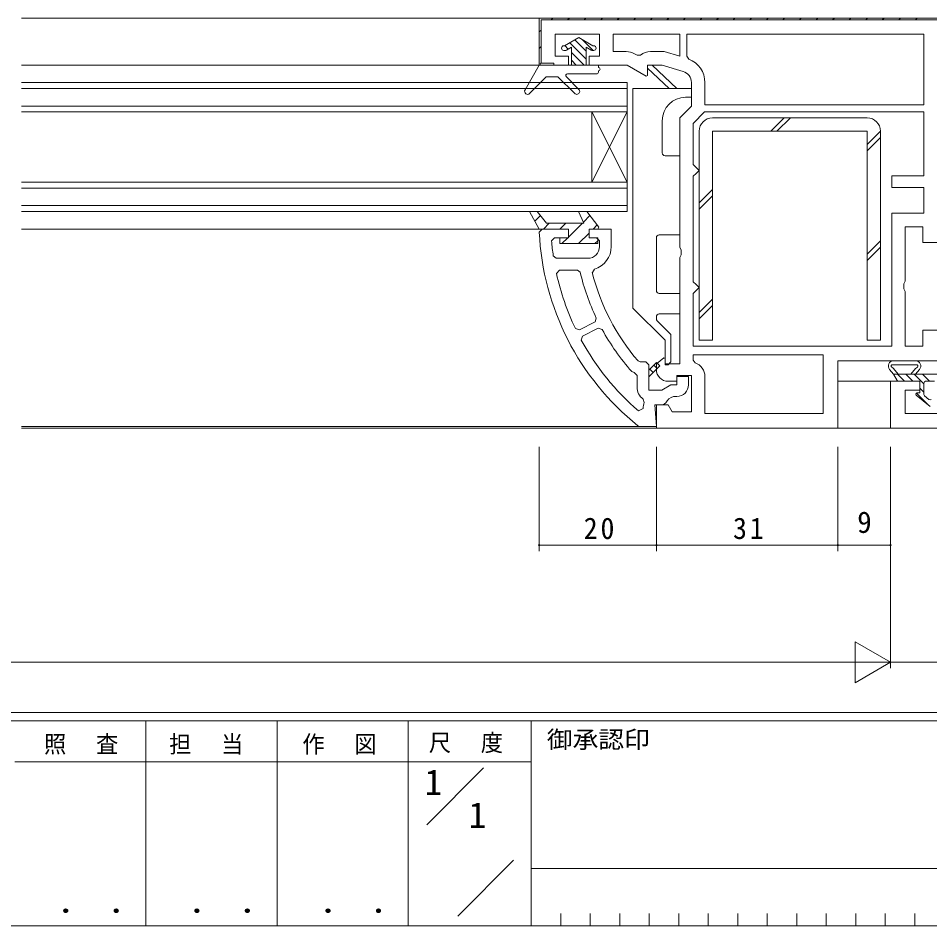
# Model space of a CAD drawing. Units: millimetres on the paper. Extents: x -420 to 373, y -297 to 267.
# Drawn here: x 98.1 to 253.8, y -297 to -142 of the extents above; entities that cross this region are included whole.
import ezdxf
from ezdxf.enums import TextEntityAlignment as Align

# ---------------------------------------------------------------- set-up
doc = ezdxf.new("R2010")
doc.units = ezdxf.units.MM
for name, color, linetype, lineweight in [('0-1_YKK_ZWAK', 7, 'Continuous', 9), ('0-3_YKK_12', 2, 'Continuous', 9), ('0-4_YKK_D', 6, 'Continuous', 9), ('0-6_YKK_13', 4, 'Continuous', 9), ('0-7_YKK_11', 7, 'Continuous', 9)]:
    doc.layers.add(name, color=color, linetype=linetype, lineweight=lineweight)
doc.layers.add('0-2_USER1', color=3, linetype='Continuous')
doc.styles.add('ＭＳ ゴシック', font='')
doc.styles.get('ＭＳ ゴシック').set_extended_font_data('MS Gothic')

msp = doc.modelspace()

# ---------------------------------------------------------------- linework, layer by layer
at = {"layer": '0-1_YKK_ZWAK'}
for p, q in [((352.3, -260.6), (-417.7, -260.6)), ((314.5, -262), (-417.7, -262)), ((119.9, -262), (119.9, -297)), ((142.3, -262), (142.3, -297)), ((164.7, -262), (164.7, -297)), ((185.7, -262), (185.7, -297)), ((165.684, -268.999), (97.5, -268.999)), ((165.684, -268.999), (185.7, -268.999)), ((167.87, -279.736), (177.564, -270.043)), ((173.172, -295.345), (182.696, -285.821)), ((185.7, -287.2), (286.5, -287.2)), ((190.74, -294.9), (190.74, -297)), ((195.78, -294.9), (195.78, -297)), ((200.82, -294.9), (200.82, -297)), ((205.86, -294.9), (205.86, -297)), ((210.9, -294.9), (210.9, -297)), ((215.94, -294.9), (215.94, -297)), ((220.98, -294.9), (220.98, -297)), ((226.02, -294.9), (226.02, -297)), ((231.06, -294.9), (231.06, -297)), ((236.1, -294.9), (236.1, -297)), ((241.14, -294.9), (241.14, -297)), ((246.18, -294.9), (246.18, -297)), ((251.22, -294.9), (251.22, -297)), ((-417.7, -297), (314.5, -297))]:
    msp.add_line(p, q, dxfattribs=at)
at = {"layer": '0-3_YKK_12'}
for p, q in [((292.552, -142.004), (98.662, -142.004)), ((187.577, -150.004), (98.662, -150.004)), ((202.077, -153.004), (98.662, -153.004)), ((202.077, -154.004), (98.662, -154.004)), ((202.077, -175.004), (202.077, -153.004)), ((202.077, -157.004), (98.662, -157.004)), ((202.077, -158.004), (98.662, -158.004)), ((196.077, -158.004), (196.077, -170.004)), ((202.077, -158.004), (196.077, -170.004)), ((202.077, -170.004), (196.077, -158.004)), ((202.077, -170.004), (98.662, -170.004)), ((202.077, -171.004), (98.662, -171.004)), ((202.077, -174.004), (98.662, -174.004)), ((202.077, -175.004), (98.662, -175.004)), ((187.255, -178.004), (98.662, -178.004)), ((247.577, -204.004), (238.077, -204.004)), ((204.197, -211.704), (98.662, -211.704)), ((247.577, -212.004), (98.662, -212.004))]:
    msp.add_line(p, q, dxfattribs=at)
at = {"layer": '0-4_YKK_D'}
for p, q in [((187.077, -215.207), (187.077, -233.004)), ((207.077, -215.207), (207.077, -233.004)), ((207.077, -215.207), (207.077, -233.004)), ((238.077, -215.207), (238.077, -233.004)), ((238.077, -215.207), (238.077, -233.004)), ((247.077, -215.207), (247.077, -253.004)), ((247.077, -215.207), (247.077, -233.004)), ((247.077, -215.207), (247.077, -253.004)), ((207.077, -232.004), (187.077, -232.004)), ((238.077, -232.004), (207.077, -232.004)), ((247.077, -232.004), (238.077, -232.004)), ((247.077, -252.004), (241.015, -248.504)), ((241.015, -248.504), (241.015, -255.504)), ((-45.923, -252.004), (240.077, -252.004)), ((247.077, -252.004), (234.953, -252.004)), ((247.077, -252.004), (241.015, -255.504)), ((312.077, -252.004), (247.077, -252.004))]:
    msp.add_line(p, q, dxfattribs=at)
for centre, start, end in [((187.077, -232.004), 0, 180), ((207.077, -232.004), 0, 180), ((207.077, -232.004), 0, 180), ((238.077, -232.004), 0, 180), ((238.077, -232.004), 0, 180), ((247.077, -232.004), 0, 180), ((187.077, -232.004), 180, 0), ((207.077, -232.004), 180, 0), ((207.077, -232.004), 180, 0), ((238.077, -232.004), 180, 0), ((238.077, -232.004), 180, 0), ((247.077, -232.004), 180, 0)]:
    msp.add_arc(centre, 0.106, start, end, dxfattribs=at)
at = {"layer": '0-6_YKK_13'}
for p, q in [((193.827, -145.304), (191.402, -146.704)), ((192.281, -146.196), (195.077, -148.992)), ((193.135, -145.703), (195.077, -147.645)), ((193.827, -145.304), (196.252, -146.704)), ((194.433, -145.653), (196.283, -147.504)), ((191.402, -146.704), (191.277, -146.704)), ((191.509, -147.504), (191.277, -147.504)), ((191.427, -146.689), (192.013, -147.275)), ((192.577, -146.949), (191.71, -147.45)), ((192.577, -146.949), (192.577, -150.004)), ((192.577, -147.839), (194.742, -150.004)), ((195.077, -146.949), (195.945, -147.45)), ((195.077, -146.949), (195.077, -150.004)), ((196.377, -147.504), (196.145, -147.504)), ((196.377, -146.704), (196.252, -146.704)), ((192.577, -149.186), (193.395, -150.004)), ((184.643, -154.255), (187.077, -150.004)), ((197.177, -150.004), (187.077, -150.004)), ((197.177, -150.004), (197.177, -150.404)), ((197.177, -151.004), (197.177, -151.204)), ((206.377, -150.004), (205.577, -150.004)), ((205.577, -150.004), (205.577, -150.504)), ((205.577, -150.504), (209.24, -154.004)), ((210.555, -154.004), (206.377, -150.004)), ((188.277, -152.004), (185.431, -154.857)), ((190.277, -152.004), (188.277, -152.004)), ((190.277, -152.004), (193.131, -154.857)), ((193.838, -154.15), (191.704, -152.016)), ((196.877, -151.504), (191.916, -151.504)), ((203.077, -191.504), (203.077, -154.004)), ((203.077, -154.004), (213.077, -154.004)), ((213.077, -154.004), (213.077, -155.504)), ((213.077, -155.504), (212.077, -155.504)), ((208.077, -159.504), (208.077, -165.004)), ((216.677, -159.004), (243.077, -159.004)), ((226.621, -161.304), (228.921, -159.004)), ((227.683, -161.304), (229.983, -159.004)), ((214.378, -197.004), (214.377, -161.304)), ((243.077, -161.303), (216.677, -161.304)), ((216.677, -161.304), (216.678, -197.004)), ((243.077, -163.587), (245.377, -161.287)), ((243.078, -197.003), (243.077, -161.303)), ((245.377, -161.303), (245.378, -197.003)), ((243.077, -164.648), (245.377, -162.348)), ((214.377, -173.548), (216.677, -171.248)), ((214.377, -174.61), (216.677, -172.31)), ((207.077, -179.504), (207.077, -188.504)), ((243.078, -182.324), (245.377, -180.025)), ((243.078, -183.386), (245.378, -181.086)), ((208.577, -197.004), (203.077, -191.504)), ((214.378, -192.286), (216.678, -189.986)), ((214.378, -193.347), (216.678, -191.047)), ((207.077, -193.004), (207.077, -193.317)), ((207.224, -193.67), (209.577, -196.024)), ((216.678, -197.004), (214.378, -197.004)), ((245.378, -197.003), (243.078, -197.003)), ((251.339, -200.504), (247.605, -200.504)), ((251.572, -201.204), (247.366, -201.204)), ((248.41, -202.804), (247.583, -201.825)), ((250.535, -202.804), (251.362, -201.824)), ((251.334, -202.804), (252.028, -201.983)), ((256.577, -202.804), (247.61, -202.804)), ((249.49, -204.004), (248.29, -202.804)), ((250.905, -204.004), (249.705, -202.804)), ((252.777, -204.462), (251.119, -202.804)), ((253.733, -204.004), (252.533, -202.804)), ((248.45, -204.004), (252.077, -204.004)), ((252.077, -206.004), (252.077, -204.004)), ((252.777, -205.877), (252.077, -205.177)), ((252.777, -206.271), (252.777, -204.304)), ((253.077, -204.004), (254.577, -204.004)), ((253.827, -208.304), (251.452, -206.363)), ((253.626, -208.14), (251.505, -206.018)), ((251.579, -206.004), (252.077, -206.004)), ((252.887, -206.503), (253.638, -207.116))]:
    msp.add_line(p, q, dxfattribs=at)
for points in [[(208.577, -165.504), (211.077, -165.504), (211.077, -179.004), (207.577, -179.004)], [(207.577, -189.004), (211.077, -189.004), (211.077, -192.504), (207.577, -192.504)], [(209.577, -196.024), (209.577, -200.704), (209.077, -201.204), (208.577, -201.204), (208.577, -197.004)], [(248.187, -203.849), (247.61, -202.804), (246.916, -201.983)]]:
    msp.add_lwpolyline(points, dxfattribs=at)
for centre, radius, start, end in [((191.277, -147.104), 0.4, 90, 270), ((191.509, -147.104), 0.4, 270, 300), ((196.145, -147.104), 0.4, 239.99998, 270), ((196.377, -147.104), 0.4, 270, 90), ((197.177, -150.704), 0.3, 270, 90), ((191.916, -151.804), 0.3, 90, 224.99997), ((196.877, -151.204), 0.3, 269.99998, 0), ((185.077, -154.504), 0.5, 150.20996, 315.07144), ((193.484, -154.504), 0.5, 224.99998, 45.00015), ((212.077, -159.504), 4, 90, 180), ((216.677, -161.304), 2.3, 90.00151, 180.00151), ((243.077, -161.303), 2.3, 0.00151, 90.00151), ((208.577, -165.004), 0.5, 180, 270), ((207.577, -179.504), 0.5, 90, 180), ((207.577, -188.504), 0.5, 180, 270), ((207.577, -193.004), 0.5, 90, 180), ((207.577, -193.317), 0.5, 180, 224.99998), ((247.602, -201.401), 0.897, 89.80255, 220.11365), ((251.339, -201.404), 0.9, 319.95668, 90.00302), ((247.372, -201.404), 0.2, 64.72615, 242.44691), ((246.817, -202.468), 1, 40.04936, 62.44691), ((252.127, -202.468), 1, 117.55913, 139.95668), ((251.572, -201.404), 0.2, 297.55913, 115.27989), ((248.45, -203.704), 0.3, 208.8896, 270.00302), ((253.077, -204.304), 0.3, 90.00302, 180.00302), ((251.58, -206.206), 0.202, 90.00302, 230.75041), ((253.077, -206.271), 0.3, 180.00302, 230.75041), ((253.827, -206.883), 0.3, 230.75041, 309.25562)]:
    msp.add_arc(centre, radius, start, end, dxfattribs=at)
at = {"layer": '0-7_YKK_11'}
for p, q in [((189.396, -142.004), (189.096, -142.304)), ((192.224, -142.004), (191.924, -142.304)), ((195.053, -142.004), (194.753, -142.304)), ((197.881, -142.004), (197.581, -142.304)), ((200.71, -142.004), (200.41, -142.304)), ((203.538, -142.004), (203.238, -142.304)), ((206.367, -142.004), (206.066, -142.304)), ((209.195, -142.004), (208.895, -142.304)), ((212.023, -142.004), (211.723, -142.304)), ((214.852, -142.004), (214.552, -142.304)), ((217.68, -142.004), (217.38, -142.304)), ((220.509, -142.004), (220.209, -142.304)), ((223.337, -142.004), (223.037, -142.304)), ((226.165, -142.004), (225.865, -142.304)), ((228.994, -142.004), (228.694, -142.304)), ((231.822, -142.004), (231.522, -142.304)), ((234.651, -142.004), (234.351, -142.304)), ((237.479, -142.004), (237.179, -142.304)), ((240.308, -142.004), (240.008, -142.304)), ((243.136, -142.004), (242.836, -142.304)), ((245.964, -142.004), (245.664, -142.304)), ((248.793, -142.004), (248.493, -142.304)), ((251.621, -142.004), (251.321, -142.304)), ((187.377, -144.023), (187.077, -144.323)), ((211.077, -144.704), (199.677, -144.704)), ((212.277, -144.704), (252.777, -144.704)), ((187.377, -146.851), (187.077, -147.151)), ((187.424, -149.633), (187.212, -149.845)), ((187.577, -150.004), (189.577, -150.004)), ((252.777, -158.004), (215.33, -158.004)), ((187.267, -175.686), (186.317, -176.637)), ((195.733, -175.706), (194.624, -176.815)), ((188.778, -177.004), (187.778, -178.004)), ((188.296, -177.004), (194.712, -177.004)), ((191.607, -177.004), (190.607, -178.004)), ((194.435, -177.004), (192.064, -179.375)), ((196.955, -177.312), (196.263, -178.004)), ((195.577, -178.69), (193.763, -180.504)), ((191.948, -179.491), (190.935, -180.504)), ((195.777, -179.504), (196.877, -179.504)), ((197.077, -180.019), (196.592, -180.504)), ((194.07, -185.389), (193.584, -185.004)), ((196.143, -185.448), (196.489, -184.846)), ((194.473, -196.309), (197.147, -194.947)), ((194.261, -196.994), (194.473, -196.309)), ((205.277, -200.704), (205.777, -201.204)), ((213.377, -199.504), (235.577, -199.504)), ((205.777, -201.204), (205.777, -205.504)), ((206.534, -202.512), (205.969, -201.947)), ((207.242, -201.805), (206.676, -201.239)), ((205.827, -203.219), (205.777, -203.169)), ((204.827, -207.04), (205.005, -207.624)), ((204.85, -208.658), (204.025, -209.069))]:
    msp.add_line(p, q, dxfattribs=at)
for points in [[(277.077, -142.004), (187.077, -142.004), (187.077, -150.004), (192.077, -150.004), (192.077, -148.504), (189.777, -148.504), (189.777, -144.704), (197.377, -144.704), (197.377, -148.504), (195.577, -148.504), (195.577, -150.004), (202.077, -150.004), (205.35, -151.894), (205.577, -151.763), (205.577, -150.004), (208.077, -150.004), (211.652, -151.076)], [(187.577, -150.004), (189.577, -150.004), (189.577, -149.704), (187.377, -149.704), (187.377, -142.304), (276.777, -142.304), (276.777, -155.704), (274.577, -155.704), (274.577, -156.004), (276.577, -156.004)], [(211.077, -144.704), (199.677, -144.704), (199.677, -147.704), (201.943, -147.704)], [(206.077, -147.704), (208.415, -147.704), (211.077, -148.503), (211.077, -144.704)], [(212.277, -144.704), (252.777, -144.704), (252.777, -156.804), (215.377, -156.804), (215.377, -152.992)], [(212.6, -148.971), (212.277, -148.503), (212.277, -144.704)], [(203.343, -148.079), (203.793, -148.339), (204.351, -148.299)], [(213.077, -152.992), (213.077, -157.004), (211.077, -159.004), (211.077, -181.138), (211.327, -181.571), (211.327, -182.437), (211.077, -182.87), (211.077, -201.004), (208.577, -201.004), (208.577, -200.099), (208.332, -199.983), (207.077, -201.004), (207.077, -202.004)], [(187.078, -178.527), (187.577, -178.004), (191.877, -178.004)], [(199.377, -181.004), (199.377, -178.004), (195.777, -178.004)], [(255.077, -195.304), (252.577, -195.304), (252.577, -198.004), (249.577, -198.004), (249.577, -188.67), (249.327, -188.237), (249.327, -187.371), (249.577, -186.938), (249.577, -177.604), (252.577, -177.604), (252.577, -180.304), (255.077, -180.304)], [(189.181, -180.046), (189.679, -179.504), (191.877, -179.504)], [(196.877, -179.504), (197.377, -180.004), (197.377, -181.004)], [(195.377, -183.004), (189.964, -183.004), (189.469, -182.575)], [(193.584, -185.004), (190.507, -185.004), (190.019, -185.611)], [(193.248, -195.012), (193.925, -195.241), (196.599, -193.879), (196.824, -193.218)], [(194.473, -196.309), (197.147, -194.947), (197.812, -195.152)], [(205.277, -200.704), (204.327, -200.704), (203.947, -200.529)], [(209.077, -204.004), (210.577, -204.004), (210.577, -203.004), (213.077, -203.004), (213.077, -209.204), (209.77, -209.204), (209.077, -208.004), (207.077, -208.004), (207.077, -212.004), (238.077, -212.004), (238.077, -200.504), (255.077, -200.504)], [(213.377, -199.504), (235.577, -199.504), (235.577, -209.504), (215.377, -209.504), (215.377, -203.204)], [(213.711, -200.847), (213.377, -200.375), (213.377, -199.504)], [(202.877, -202.344), (203.264, -202.512), (203.777, -203.012), (203.777, -205.004)], [(205.777, -201.204), (205.777, -205.504), (208.018, -205.504), (209.577, -204.604), (210.577, -204.604), (210.577, -203.204), (212.577, -203.204), (212.577, -204.604)], [(312.077, -212.004), (247.077, -212.004), (247.077, -204.004), (252.077, -204.004), (252.077, -205.504), (249.577, -205.504), (249.577, -209.504), (257.377, -209.504)], [(210.577, -206.604), (210.134, -206.604), (210.013, -206.619)], [(208.685, -207.715), (208.232, -208.004), (206.799, -208.004), (207.123, -211.704), (204.252, -211.704), (203.94, -211.594)]]:
    msp.add_lwpolyline(points, dxfattribs=at)
for points in [[(252.777, -158.004), (215.33, -158.004), (213.377, -159.957), (213.377, -167.004), (213.877, -167.504), (214.377, -168.004), (213.877, -168.504), (213.377, -169.004), (213.377, -187.004), (213.877, -187.504), (214.377, -188.004), (213.877, -188.504), (213.377, -189.004), (213.377, -198.004), (247.277, -198.004), (247.277, -175.304), (252.777, -175.304), (252.777, -170.904), (247.277, -170.904), (247.277, -168.904), (252.777, -168.904)], [(188.296, -177.004), (194.712, -177.004), (193.781, -175.004), (195.198, -175.004), (197.231, -177.674), (197.059, -178.004), (195.577, -178.004), (195.577, -179.504), (197.077, -179.504), (197.077, -180.504), (190.577, -180.504), (190.577, -179.504), (192.077, -179.504), (192.077, -178.004), (187.077, -178.004), (185.409, -175.004), (186.734, -175.004)], [(205.777, -203.27), (207.66, -201.387), (207.094, -200.821), (205.777, -202.138)]]:
    msp.add_lwpolyline(points, close=True, dxfattribs=at)
for centre, radius, start, end in [((201.943, -150.504), 2.8, 59.99998, 90), ((206.077, -150.504), 2.8, 89.99998, 128.05968), ((211.077, -152.992), 4.3, 359.99997, 69.25763), ((211.077, -152.992), 2, 359.99998, 73.30077), ((232.029, -176.438), 45, 182.66092, 231.37575), ((232.029, -176.438), 43, 184.81299, 188.20569), ((195.377, -181.004), 2, 270, 359.99998), ((195.377, -181.004), 4, 286.13879, 0), ((232.029, -176.438), 43, 192.31673, 205.59113), ((232.029, -176.438), 39, 193.26862, 205.48409), ((232.029, -176.438), 37, 194.09454, 220.62616), ((232.029, -176.438), 39, 208.67566, 221.62587), ((232.029, -176.438), 43, 208.55736, 229.36305), ((212.877, -203.204), 2.5, 0, 70.52876), ((209.077, -202.004), 2, 180, 269.99998), ((206.277, -205.004), 2.5, 179.99997, 234.54309), ((210.577, -204.604), 2, 270, 359.99998), ((210.499, -208.559), 2, 104.05469, 155.03664), ((207.345, -208.504), 2.5, 159.38329, 183.54097)]:
    msp.add_arc(centre, radius, start, end, dxfattribs=at)

# ---------------------------------------------------------------- texts
at = {"layer": '0-1_YKK_ZWAK', "style": 'ＭＳ ゴシック', "width": 1.1}
msp.add_text('御承認印', height=2.933, dxfattribs=at).set_placement((188.367, -267.533), align=Align.BOTTOM_LEFT)
at = {"layer": '0-1_YKK_ZWAK', "color": 3, "style": 'ＭＳ ゴシック', "width": 1.15}
for p in [(101.955, -295.946), (124.355, -295.946), (146.755, -295.946)]:
    msp.add_text(' ． ．', height=3.666, dxfattribs=at).set_placement(p, align=Align.BOTTOM_LEFT)
at = {"layer": '0-1_YKK_ZWAK', "char_height": 2.933, "attachment_point": 7, "style": 'ＭＳ ゴシック'}
for s, insert in [('\\T1.17;\\W0.95;照\\~\\~査', (102.489, -267.78)), ('\\T1.17;\\W0.95;担\\~\\~当', (123.855, -267.78)), ('\\T1.17;\\W0.95;作\\~\\~図', (146.62, -267.762)), ('\\T1.17;\\W0.95;尺\\~\\~度', (168.212, -267.537))]:
    msp.add_mtext(s, dxfattribs=dict(at, insert=insert))
at = {"layer": '0-2_USER1', "style": 'ＭＳ ゴシック'}
for p in [(167.5, -275.999), (175.033, -281.599)]:
    msp.add_text('1', height=4.399, dxfattribs=at).set_placement(p, align=Align.BOTTOM_LEFT)
at = {"layer": '0-4_YKK_D', "color": 3, "style": 'ＭＳ ゴシック'}
msp.add_text('9', height=3.666, dxfattribs=at).set_placement((241.377, -231.004), align=Align.BOTTOM_LEFT)
at = {"layer": '0-4_YKK_D', "color": 3, "char_height": 3.666, "attachment_point": 7, "style": 'ＭＳ ゴシック'}
for s, insert in [('\\T1.21;\\W0.95;20', (194.677, -231.004)), ('\\T1.21;\\W0.95;31', (220.177, -231.004))]:
    msp.add_mtext(s, dxfattribs=dict(at, insert=insert))

doc.saveas('drawing.dxf')
